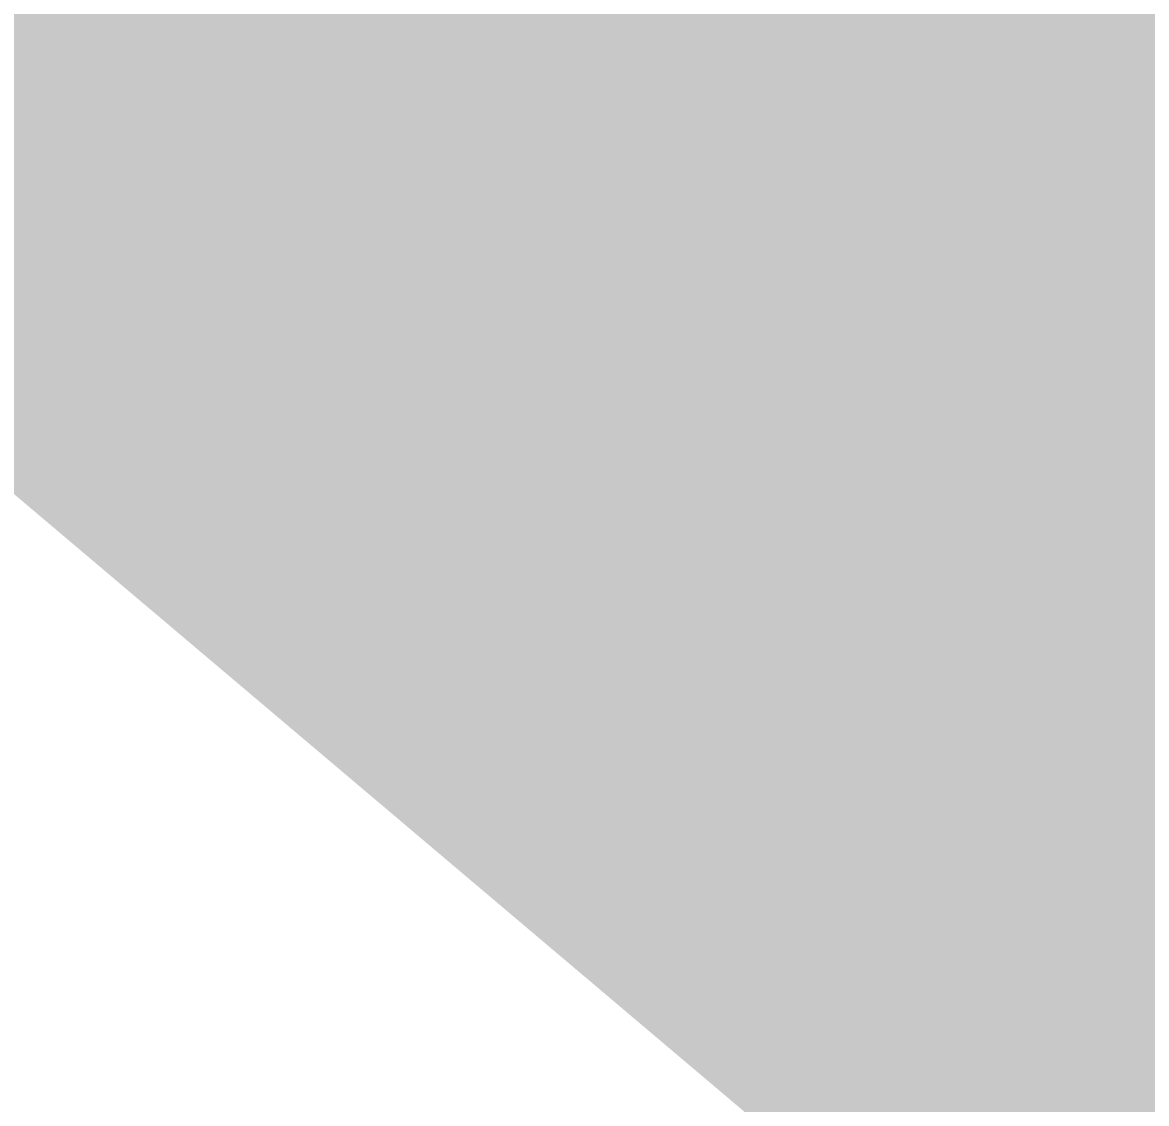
# Model space of a CAD drawing. Extents: x 383425 to 391668, y 6055101 to 6059545.
# Drawn here: x 387822.84 to 387832.61, y 6058050.78 to 6058060.17 of the extents above; entities that cross this region are included whole.
import ezdxf

# ---------------------------------------------------------------- set-up
doc = ezdxf.new("R2010")
doc.units = 0
doc.header["$LTSCALE"] = 5
doc.header["$PDMODE"] = 35
doc.header["$PDSIZE"] = 20
doc.layers.get('Defpoints').update_dxf_attribs({"color": 9})
doc.layers.add('AS-ROADS', color=254, linetype='Continuous')
doc.layers.add('F-AR-T', color=190, linetype='Continuous', lineweight=9)
doc.styles.add('80CG', font='ARIALN.TTF', dxfattribs={"height": 10})
doc.dimstyles.new('Compass 5 000', dxfattribs={"dimscale": 5, "dimtxt": 9, "dimasz": 2, "dimexe": 0.2, "dimexo": 0.0625, "dimgap": 0.5, "dimtad": 0, "dimtih": 1, "dimtoh": 1, "dimzin": 0, "dimdsep": 46, "dimtxsty": '80CG', "dimcen": 0.1, "dimse1": 1, "dimse2": 1, "dimclrd": 256, "dimclrt": 256, "dimaunit": 1, "dimadec": 4, "dimazin": 0, "dimtfac": 0.06, "dimtofl": 0, "dimtmove": 0, "dimatfit": 1, "dimfxl": 0.2, "dimtolj": 1, "dimtzin": 0, "dimlwd": -1, "dimarcsym": 0})

# ---------------------------------------------------------------- blocks, each defined once
blk = doc.blocks.new('*D51')
at = {"layer": 'Defpoints', "color": 0, "transparency": 16777216}
for p in [(387882.8296, 6058061.15), (387891.8846, 6058053.5676), (387873.2786, 6058049.744)]:
    blk.add_point(p, dxfattribs=at)
at = {"layer": 'F-AR-T', "transparency": 16777216}
for p, q in [((387898.3047, 6058061.2346), (387904.7248, 6058068.9016)), ((387875.9136, 6058034.4946), (387838.2381, 6057989.5017)), ((387838.2381, 6057989.5017), (387828.2381, 6057989.5017))]:
    blk.add_line(p, q, dxfattribs=at)
for points in [[(387897.0269, 6058062.3046), (387899.5825, 6058060.1646), (387891.8846, 6058053.5676)], [(387874.6358, 6058035.5646), (387877.1915, 6058033.4246), (387882.3337, 6058042.1616)]]:
    blk.add_solid(points, dxfattribs=at)
at = {"layer": 'F-AR-T', "transparency": 16777216, "insert": (387789.1522, 6057989.5017), "char_height": 10, "attachment_point": 5, "style": '80CG'}
blk.add_mtext('\\A1;CNRL\\P15.00 P/L R/W\\PPLA 140220', dxfattribs=at)
blk = doc.blocks.new('*D52')
at = {"layer": 'Defpoints', "color": 0, "transparency": 16777216}
for p in [(387802.1569, 6058109.3178), (387807.0472, 6058105.2216), (387774.0579, 6058075.772)]:
    blk.add_point(p, dxfattribs=at)
at = {"layer": 'F-AR-T', "transparency": 16777216}
for p, q in [((387813.4685, 6058112.8875), (387860.1641, 6058168.6348)), ((387860.1641, 6058168.6348), (387870.1641, 6058168.6348)), ((387772.5269, 6058064.0098), (387766.1056, 6058056.3438))]:
    blk.add_line(p, q, dxfattribs=at)
for points in [[(387812.1908, 6058113.9578), (387814.7461, 6058111.8173), (387807.0472, 6058105.2216)], [(387771.2492, 6058065.08), (387773.8046, 6058062.9396), (387778.9482, 6058071.6758)]]:
    blk.add_solid(points, dxfattribs=at)
at = {"layer": 'F-AR-T', "transparency": 16777216, "insert": (387909.9117, 6058168.6348), "char_height": 10, "attachment_point": 5, "style": '80CG'}
blk.add_mtext('\\A1;Weyerhaeuser\\P45.72 A/R \\PDLO 4508', dxfattribs=at)

msp = doc.modelspace()

# ---------------------------------------------------------------- linework, layer by layer
at = {"layer": 'AS-ROADS', "const_width": 9.9962, "flags": 128}
msp.add_lwpolyline([(387226.514, 6058561.975), (387336.271, 6058470.029), (387441.186, 6058381.829), (387531.022, 6058305.677), (387650.805, 6058207.225), (387766.996, 6058109.762), (387868.625, 6058023.864), (387984.101, 6057927.3), (388086.01, 6057841.48), (388132.923, 6057801.963), (388211.478, 6057737.191)], dxfattribs=at)

# ---------------------------------------------------------------- dimensions: what is measured, and where the dimension line sits
at = {"layer": 'F-AR-T'}
for base, p1, p2, angle, text, picture, middle in [((387807.0472, 6058105.2216), (387774.0579, 6058075.772), (387802.1569, 6058109.3178), 50.04939, 'Weyerhaeuser\\P45.72 A/R \\PDLO 4508', '*D52', (387909.9117, 6058168.6348)), ((387891.8846, 6058053.5676), (387873.2786, 6058049.744), (387882.8296, 6058061.15), 50.05841, 'CNRL\\P15.00 P/L R/W\\PPLA 140220', '*D51', (387789.1522, 6057989.5017))]:
    dim = msp.add_linear_dim(base=base, p1=p1, p2=p2, angle=angle, text=text, dimstyle='Compass 5 000', dxfattribs=at)
    dim.commit()
    dim.dimension.update_dxf_attribs({"geometry": picture, "text_midpoint": middle, "dimtype": 161})

doc.saveas('drawing.dxf')
